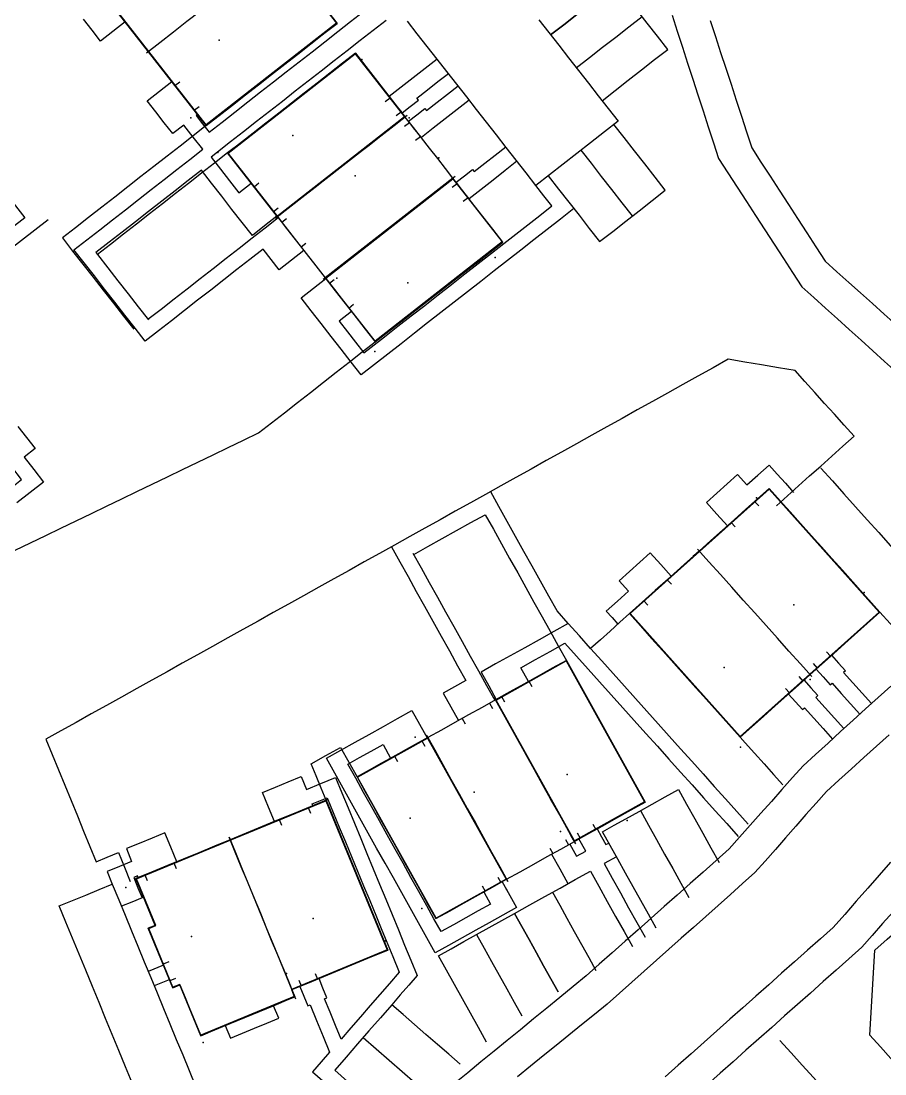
# Model space of a CAD drawing. Header units: metres. Extents: x 337936 to 338469, y 373266 to 374026.
# Drawn here: x 338088 to 338137.7, y 373697.7 to 373758.3 of the extents above; entities that cross this region are included whole.
import ezdxf

# ---------------------------------------------------------------- set-up
doc = ezdxf.new("R2010")
doc.units = ezdxf.units.M
for name, color, linetype in [('3D_LINES', 3, 'Continuous'), ('3D_Points', 1, 'Continuous'), ('PLOTS EXTERNAL LEVEL', 6, 'Continuous'), ('PLOTS FFL', 5, 'Continuous')]:
    doc.layers.add(name, color=color, linetype=linetype)

msp = doc.modelspace()

# ---------------------------------------------------------------- linework, layer by layer
at = {"layer": '3D_LINES'}
for points in [[(338103.008, 373762.471, 34.043), (338102.232, 373761.865, 34.043), (338101.455, 373761.258, 34.043), (338100.679, 373760.652, 34.043), (338099.903, 373760.045, 34.043), (338099.126, 373759.439, 34.043), (338098.35, 373758.832, 34.044), (338097.574, 373758.226, 34.044), (338096.797, 373757.619, 34.044), (338096.021, 373757.012, 34.044), (338095.245, 373756.406, 34.044)], [(338095.332, 373741.107, 34.044), (338096.081, 373741.692, 34.044), (338096.829, 373742.277, 34.044), (338097.578, 373742.861, 34.044), (338098.327, 373743.446, 34.044), (338099.075, 373744.031, 34.044), (338099.824, 373744.616, 34.044), (338100.572, 373745.201, 34.044), (338101.321, 373745.786, 34.044), (338102.07, 373746.371, 34.044), (338102.818, 373746.956, 34.044), (338103.311, 373746.325, 34.044), (338103.803, 373745.695, 34.044), (338104.296, 373745.064, 34.044), (338103.587, 373744.51, 34.044), (338102.877, 373743.956, 34.044), (338102.416, 373744.547, 34.044), (338101.954, 373745.138, 34.044), (338101.201, 373744.55, 34.044), (338100.448, 373743.962, 34.044), (338099.695, 373743.373, 34.044), (338098.942, 373742.785, 34.044), (338098.189, 373742.197, 34.044), (338097.436, 373741.608, 34.044), (338096.683, 373741.02, 34.044), (338095.93, 373740.432, 34.044), (338095.177, 373739.844, 34.044), (338094.591, 373740.594, 34.044), (338094.005, 373741.344, 34.044), (338093.419, 373742.094, 34.044), (338092.832, 373742.845, 34.044), (338092.246, 373743.595, 34.044), (338091.66, 373744.345, 34.044), (338091.074, 373745.095, 34.044), (338091.815, 373745.674, 34.044), (338092.555, 373746.253, 34.044), (338093.296, 373746.831, 34.044), (338094.037, 373747.41, 34.044), (338094.778, 373747.989, 34.044), (338095.518, 373748.568, 34.044), (338096.259, 373749.146, 34.044), (338097, 373749.725, 34.044), (338097.74, 373750.304, 34.044), (338098.481, 373750.883, 34.044), (338097.936, 373751.58, 34.044), (338097.391, 373752.277, 34.044), (338096.761, 373751.785, 34.044), (338096.268, 373752.415, 34.044), (338095.776, 373753.046, 34.044), (338095.283, 373753.676, 34.044), (338095.993, 373754.23, 34.044), (338096.702, 373754.784, 34.044), (338097.194, 373754.154, 34.044), (338097.687, 373753.523, 34.044), (338098.179, 373752.893, 34.044), (338098.101, 373752.831, 34.044), (338098.476, 373752.351, 34.044), (338098.852, 373751.87, 34.044), (338099.592, 373752.448, 34.044), (338100.332, 373753.027, 34.044), (338101.072, 373753.605, 34.044), (338101.812, 373754.183, 34.044), (338102.552, 373754.761, 34.044), (338103.293, 373755.34, 34.044), (338104.033, 373755.918, 34.044), (338104.773, 373756.496, 34.044), (338105.513, 373757.074, 34.044), (338106.253, 373757.653, 34.044), (338106.993, 373758.231, 34.044), (338107.733, 373758.809, 34.044)], [(338093.531, 373758.843, 34.027), (338094.024, 373758.212, 34.021), (338093.315, 373757.658, 34.015), (338092.605, 373757.104, 34.009), (338092.113, 373757.734, 34.003), (338091.62, 373758.365, 33.997)], [(338093.702, 373758.624, 34.044), (338094.256, 373757.915, 34.044), (338094.809, 373757.207, 34.044), (338095.363, 373756.498, 34.045)], [(338120.017, 373758.641, 33.96), (338119.26, 373758.05, 33.955), (338118.504, 373757.459, 33.949), (338119.26, 373758.05, 33.955), (338120.017, 373758.641, 33.96)], [(338121.459, 373753.677, 33.939), (338122.215, 373754.268, 33.937), (338122.972, 373754.859, 33.935), (338123.728, 373755.45, 33.934), (338124.485, 373756.041, 33.932), (338125.241, 373756.632, 33.93), (338124.65, 373757.388, 33.947), (338124.059, 373758.145, 33.963), (338123.468, 373758.901, 33.977)], [(338109.031, 373758.3, 33.91), (338108.286, 373757.718, 33.91), (338107.54, 373757.135, 33.91), (338106.794, 373756.552, 33.91), (338106.048, 373755.97, 33.91), (338105.302, 373755.387, 33.91), (338104.557, 373754.804, 33.91), (338103.811, 373754.222, 33.91), (338103.065, 373753.639, 33.91), (338102.319, 373753.056, 33.91), (338101.574, 373752.474, 33.91), (338100.828, 373751.891, 33.91), (338100.082, 373751.308, 33.91), (338099.336, 373750.726, 33.91), (338098.96, 373750.432, 33.91), (338099.496, 373749.746, 33.91), (338100.032, 373749.06, 33.91), (338100.569, 373748.373, 33.91), (338101.278, 373748.927, 33.91), (338101.77, 373748.297, 33.91), (338102.263, 373747.667, 33.91), (338102.755, 373747.036, 33.91), (338102.046, 373746.482, 33.91), (338101.337, 373745.928, 33.91), (338100.75, 373746.679, 33.91), (338100.164, 373747.429, 33.91), (338099.578, 373748.18, 33.91), (338098.991, 373748.93, 33.91), (338098.405, 373749.681, 33.91), (338097.646, 373749.088, 33.91), (338096.888, 373748.496, 33.91), (338096.13, 373747.903, 33.91), (338095.371, 373747.311, 33.91), (338094.613, 373746.718, 33.91), (338093.854, 373746.125, 33.91), (338093.096, 373745.533, 33.91), (338092.337, 373744.94, 33.91), (338092.43, 373744.822, 33.91)], [(338095.363, 373756.498, 34.045), (338095.623, 373756.165, 34.045), (338096.235, 373755.382, 34.044), (338096.847, 373754.598, 34.044), (338097.46, 373753.814, 34.043), (338098.072, 373753.031, 34.043), (338098.684, 373752.247, 34.043), (338099.437, 373752.835, 34.043), (338100.19, 373753.423, 34.043), (338100.942, 373754.011, 34.043), (338101.695, 373754.599, 34.043), (338102.448, 373755.187, 34.043), (338103.201, 373755.775, 34.043), (338103.953, 373756.363, 34.043), (338104.706, 373756.952, 34.043), (338105.459, 373757.54, 34.043), (338106.211, 373758.128, 34.043), (338105.875, 373758.558, 34.043)], [(338117.827, 373758.326, 33.949), (338118.396, 373757.597, 33.949), (338118.966, 373756.868, 33.95), (338119.535, 373756.139, 33.951), (338120.105, 373755.41, 33.952), (338120.674, 373754.681, 33.952), (338121.243, 373753.953, 33.945), (338121.813, 373753.224, 33.929), (338122.382, 373752.495, 33.913), (338121.594, 373751.879, 33.915), (338120.806, 373751.263, 33.916), (338120.018, 373750.648, 33.918), (338119.23, 373750.032, 33.92), (338118.442, 373749.416, 33.922), (338117.654, 373748.801, 33.922), (338117.086, 373749.529, 33.921), (338116.517, 373750.256, 33.921), (338115.949, 373750.984, 33.92), (338115.38, 373751.712, 33.919), (338114.811, 373752.439, 33.918), (338114.243, 373753.167, 33.918), (338113.674, 373753.895, 33.918), (338113.106, 373754.623, 33.918), (338112.537, 373755.35, 33.918), (338111.969, 373756.078, 33.918), (338111.4, 373756.806, 33.918), (338110.831, 373757.534, 33.918), (338110.263, 373758.261, 33.918)], [(338119.981, 373755.568, 33.951), (338120.738, 373756.159, 33.957), (338121.494, 373756.75, 33.962), (338122.251, 373757.341, 33.967), (338123.007, 373757.932, 33.972), (338123.764, 373758.523, 33.971)], [(338125.491, 373758.591, 33.952), (338125.789, 373757.675, 33.937), (338126.087, 373756.759, 33.922), (338126.384, 373755.843, 33.907), (338126.682, 373754.927, 33.892), (338126.979, 373754.011, 33.877), (338127.277, 373753.095, 33.862), (338127.575, 373752.179, 33.847), (338127.872, 373751.263, 33.833), (338128.17, 373750.348, 33.818), (338128.702, 373749.528, 33.801), (338129.235, 373748.708, 33.785), (338129.767, 373747.888, 33.768), (338130.3, 373747.068, 33.752), (338130.832, 373746.247, 33.738), (338131.365, 373745.427, 33.738), (338131.898, 373744.607, 33.739), (338132.43, 373743.787, 33.739), (338132.963, 373742.967, 33.739), (338133.643, 373742.355, 33.744), (338134.323, 373741.743, 33.75), (338135.003, 373741.13, 33.749), (338135.683, 373740.518, 33.736), (338136.364, 373739.905, 33.738), (338137.044, 373739.293, 33.74), (338137.724, 373738.68, 33.743), (338138.404, 373738.068, 33.745)], [(338127.691, 373758.293, 33.922), (338127.989, 373757.377, 33.907), (338128.286, 373756.461, 33.892), (338128.584, 373755.545, 33.877), (338128.882, 373754.629, 33.862), (338129.179, 373753.713, 33.847), (338129.477, 373752.797, 33.832), (338129.774, 373751.882, 33.818), (338130.072, 373750.966, 33.803), (338130.601, 373750.152, 33.786), (338131.129, 373749.338, 33.78), (338131.658, 373748.524, 33.78), (338132.186, 373747.71, 33.78), (338132.715, 373746.896, 33.78), (338133.244, 373746.082, 33.78), (338133.772, 373745.268, 33.781), (338134.301, 373744.454, 33.781), (338134.981, 373743.841, 33.772), (338135.661, 373743.229, 33.762), (338136.341, 373742.616, 33.764), (338137.022, 373742.004, 33.766), (338137.702, 373741.391, 33.769), (338138.382, 373740.779, 33.771)], [(338102.787, 373746.996, 33.911), (338103.336, 373746.293, 33.911), (338103.886, 373745.59, 33.911), (338104.435, 373744.886, 33.911), (338104.984, 373744.183, 33.911), (338105.534, 373743.48, 33.911), (338106.108, 373742.745, 33.911), (338106.682, 373742.01, 33.911), (338107.256, 373741.275, 33.911), (338107.831, 373740.54, 33.911), (338108.405, 373739.805, 33.911), (338109.14, 373740.379, 33.911), (338109.875, 373740.954, 33.911), (338110.61, 373741.528, 33.911), (338111.345, 373742.102, 33.911), (338112.08, 373742.676, 33.911), (338112.815, 373743.251, 33.911), (338113.55, 373743.825, 33.911), (338114.285, 373744.399, 33.911), (338115.02, 373744.974, 33.911), (338115.755, 373745.548, 33.911), (338115.181, 373746.283, 33.911), (338114.606, 373747.018, 33.911), (338114.032, 373747.753, 33.911), (338113.458, 373748.488, 33.911), (338112.884, 373749.223, 33.911), (338112.443, 373749.786, 33.911), (338112.003, 373750.35, 33.911), (338111.537, 373750.947, 33.911), (338111.07, 373751.544, 33.911), (338110.604, 373752.141, 33.912), (338110.137, 373752.738, 33.912), (338109.626, 373753.392, 33.912), (338109.115, 373754.046, 33.912), (338108.604, 373754.7, 33.911), (338108.093, 373755.354, 33.911), (338107.583, 373756.008, 33.911), (338107.266, 373756.413, 33.911), (338106.531, 373755.839, 33.911), (338105.796, 373755.265, 33.911), (338105.061, 373754.691, 33.911), (338104.326, 373754.116, 33.911), (338103.591, 373753.542, 33.911), (338102.856, 373752.968, 33.911), (338102.121, 373752.394, 33.911), (338101.386, 373751.819, 33.911), (338100.651, 373751.245, 33.911), (338099.916, 373750.671, 33.911), (338100.49, 373749.936, 33.911), (338101.064, 373749.201, 33.911), (338101.638, 373748.466, 33.911), (338102.213, 373747.731, 33.911), (338102.787, 373746.996, 33.911)], [(338111.97, 373756.077, 33.912), (338111.28, 373755.538, 33.912), (338110.591, 373755, 33.912), (338109.901, 373754.461, 33.912), (338109.212, 373753.922, 33.912), (338109.581, 373753.449, 33.912), (338109.95, 373752.977, 33.912), (338110.423, 373753.346, 33.912), (338110.896, 373753.715, 33.912), (338110.804, 373753.834, 33.912), (338111.408, 373754.306, 33.912), (338112.012, 373754.778, 33.912), (338112.616, 373755.25, 33.912)], [(338096.883, 373754.552, 34.059), (338097.161, 373754.769, 34.073)], [(338113.82, 373753.708, 33.912), (338113.131, 373753.169, 33.912), (338112.441, 373752.631, 33.912), (338111.752, 373752.092, 33.912), (338111.062, 373751.553, 33.912), (338110.693, 373752.026, 33.912), (338110.323, 373752.499, 33.912), (338110.796, 373752.868, 33.91), (338111.269, 373753.238, 33.91), (338111.361, 373753.12, 33.91), (338111.966, 373753.592, 33.91), (338112.57, 373754.064, 33.91), (338113.174, 373754.536, 33.91)], [(338108.99, 373753.633, 33.916), (338109.268, 373753.85, 33.904)], [(338097.998, 373753.126, 34.043), (338098.276, 373753.343, 34.043)], [(338110.255, 373752.831, 33.912), (338109.497, 373752.238, 33.912), (338108.738, 373751.645, 33.912), (338107.979, 373751.053, 33.912), (338107.221, 373750.46, 33.912), (338106.462, 373749.867, 33.912), (338105.703, 373749.274, 33.912), (338104.945, 373748.682, 33.912), (338104.186, 373748.089, 33.912), (338103.427, 373747.496, 33.912), (338102.669, 373746.903, 33.912)], [(338109.62, 373752.828, 33.916), (338109.898, 373753.045, 33.904)], [(338098.684, 373752.247, 34.024), (338097.932, 373751.659, 34.01), (338097.18, 373751.072, 34.033), (338096.428, 373750.484, 34.056), (338095.676, 373749.896, 34.08), (338094.923, 373749.309, 34.103), (338094.171, 373748.721, 34.127), (338093.419, 373748.133, 34.142), (338092.667, 373747.545, 34.156), (338091.915, 373746.958, 34.17), (338091.162, 373746.37, 34.183), (338090.41, 373745.782, 34.197), (338090.996, 373745.032, 34.187), (338091.582, 373744.282, 34.131), (338092.168, 373743.532, 34.123), (338092.755, 373742.782, 34.125), (338093.341, 373742.032, 34.127), (338093.927, 373741.281, 34.129), (338094.513, 373740.531, 34.131)], [(338110.099, 373752.215, 33.912), (338110.376, 373752.432, 33.912)], [(338118.364, 373749.355, 33.922), (338118.955, 373748.598, 33.905), (338119.546, 373747.842, 33.889), (338120.137, 373747.085, 33.873), (338120.728, 373746.329, 33.856), (338121.319, 373745.572, 33.84), (338122.075, 373746.163, 33.838), (338122.832, 373746.754, 33.837), (338123.588, 373747.346, 33.835), (338124.345, 373747.937, 33.833), (338125.101, 373748.528, 33.832), (338124.51, 373749.284, 33.848), (338123.919, 373750.041, 33.864), (338123.328, 373750.797, 33.881), (338122.737, 373751.554, 33.897), (338122.146, 373752.31, 33.913)], [(338077.011, 373745.878, 34.255), (338077.76, 373746.463, 34.248), (338078.508, 373747.048, 34.241), (338079.257, 373747.632, 34.233), (338080.005, 373748.217, 34.226), (338080.754, 373748.802, 34.219), (338081.503, 373749.387, 34.212), (338082.251, 373749.972, 34.204), (338083, 373750.557, 34.197), (338083.748, 373751.142, 34.19), (338084.497, 373751.727, 34.183), (338085.031, 373751.043, 34.199), (338085.566, 373750.359, 34.212), (338086.1, 373749.675, 34.213), (338086.634, 373748.991, 34.214), (338087.169, 373748.307, 34.214), (338087.703, 373747.623, 34.213), (338088.237, 373746.939, 34.212)], [(338110.728, 373751.409, 33.916), (338111.006, 373751.626, 33.904)], [(338116.566, 373750.193, 33.921), (338115.877, 373749.655, 33.916), (338115.187, 373749.116, 33.911), (338114.498, 373748.577, 33.907), (338113.808, 373748.038, 33.902), (338113.439, 373748.511, 33.901), (338113.07, 373748.984, 33.901), (338113.542, 373749.353, 33.904), (338114.015, 373749.723, 33.907), (338114.108, 373749.605, 33.908), (338114.712, 373750.077, 33.912), (338115.316, 373750.549, 33.916), (338115.92, 373751.021, 33.92)], [(338123.21, 373747.05, 33.836), (338122.619, 373747.806, 33.852), (338122.028, 373748.563, 33.868), (338121.437, 373749.319, 33.885), (338120.846, 373750.076, 33.901), (338120.255, 373750.832, 33.918)], [(338099.916, 373750.671, 33.915), (338099.167, 373750.086, 33.912), (338098.418, 373749.501, 33.933), (338097.67, 373748.916, 33.954), (338096.921, 373748.331, 33.975), (338096.173, 373747.746, 33.995), (338095.424, 373747.162, 34.016), (338094.675, 373746.577, 34.037), (338093.927, 373745.992, 34.058), (338093.178, 373745.407, 34.078), (338092.43, 373744.822, 34.101), (338093.016, 373744.071, 34.101), (338093.603, 373743.32, 34.103), (338094.189, 373742.57, 34.105), (338094.776, 373741.819, 34.107), (338095.362, 373741.068, 34.109)], [(338101.433, 373748.728, 33.906), (338101.711, 373748.945, 33.92)], [(338113.002, 373749.315, 33.902), (338112.243, 373748.722, 33.92), (338111.485, 373748.13, 33.948), (338110.726, 373747.537, 33.977), (338109.967, 373746.944, 34.007), (338109.209, 373746.352, 34.036), (338108.45, 373745.759, 34.029), (338107.691, 373745.166, 33.989), (338106.933, 373744.573, 33.949), (338106.174, 373743.981, 33.911), (338105.415, 373743.388, 33.914)], [(338112.845, 373748.699, 33.905), (338113.123, 373748.917, 33.901)], [(338119.837, 373747.468, 33.906), (338119.073, 373746.871, 33.906), (338118.308, 373746.273, 33.906), (338117.543, 373745.676, 33.906), (338116.779, 373745.079, 33.906), (338116.014, 373744.481, 33.906), (338115.249, 373743.884, 33.906), (338114.484, 373743.286, 33.906), (338113.72, 373742.689, 33.906), (338112.955, 373742.091, 33.906), (338112.19, 373741.494, 33.906), (338111.426, 373740.896, 33.906), (338110.661, 373740.299, 33.906), (338109.896, 373739.701, 33.906), (338109.131, 373739.104, 33.906), (338108.367, 373738.506, 33.906), (338107.602, 373737.909, 33.906), (338107.026, 373738.646, 33.906), (338106.45, 373739.383, 33.906), (338105.874, 373740.121, 33.906), (338105.298, 373740.858, 33.906), (338104.722, 373741.595, 33.906), (338104.146, 373742.333, 33.906), (338104.855, 373742.887, 33.906), (338105.564, 373743.441, 33.906), (338106.057, 373742.81, 33.906), (338106.549, 373742.18, 33.906), (338107.042, 373741.549, 33.906), (338106.333, 373740.995, 33.906), (338106.808, 373740.388, 33.906), (338107.282, 373739.78, 33.906), (338107.757, 373739.172, 33.906), (338108.176, 373739.5, 33.906), (338108.946, 373740.101, 33.907), (338109.716, 373740.703, 33.907), (338110.486, 373741.305, 33.908), (338111.257, 373741.906, 33.909), (338112.027, 373742.508, 33.909), (338112.797, 373743.11, 33.91), (338113.567, 373743.711, 33.91), (338114.337, 373744.313, 33.911), (338115.107, 373744.915, 33.911), (338115.801, 373745.457, 33.911), (338116.494, 373745.998, 33.911), (338117.187, 373746.54, 33.911), (338117.881, 373747.082, 33.911), (338118.574, 373747.623, 33.911), (338118.114, 373748.212, 33.911), (338117.654, 373748.801, 33.911)], [(338113.475, 373747.894, 33.9), (338113.753, 373748.111, 33.902)], [(338102.548, 373747.302, 33.9), (338102.825, 373747.519, 33.913)], [(338087.294, 373745.06, 34.326), (338088.056, 373745.656, 34.326), (338088.818, 373746.251, 34.326), (338089.579, 373746.846, 34.326)], [(338088.237, 373746.939, 34.326), (338087.484, 373746.351, 34.326)], [(338103.026, 373746.689, 33.902), (338103.304, 373746.906, 33.91)], [(338104.141, 373745.263, 33.906), (338104.418, 373745.48, 33.904)], [(338105.773, 373743.174, 33.911), (338106.051, 373743.391, 33.911)], [(338106.887, 373741.748, 33.904), (338107.165, 373741.965, 33.907)], [(338087.696, 373727.83, 34.295), (338088.572, 373728.251, 34.291), (338089.447, 373728.672, 34.286), (338090.322, 373729.093, 34.275), (338091.197, 373729.514, 34.257), (338092.072, 373729.935, 34.238), (338092.948, 373730.356, 34.22), (338093.823, 373730.777, 34.201), (338094.698, 373731.198, 34.183), (338095.573, 373731.619, 34.164), (338096.448, 373732.04, 34.146), (338097.324, 373732.461, 34.127), (338098.199, 373732.882, 34.109), (338099.074, 373733.303, 34.09), (338099.949, 373733.724, 34.072), (338100.824, 373734.145, 34.053), (338101.7, 373734.566, 34.035), (338102.445, 373735.149, 34.02), (338103.19, 373735.731, 34.005), (338103.935, 373736.313, 33.99), (338104.68, 373736.895, 33.976), (338105.425, 373737.477, 33.961), (338106.17, 373738.059, 33.946), (338106.915, 373738.641, 33.931), (338107.66, 373739.223, 33.913), (338108.405, 373739.805, 33.912)], [(338131.493, 373730.374, 33.911), (338132.131, 373730.946, 33.911), (338132.769, 373731.518, 33.911), (338133.408, 373732.091, 33.911), (338134.046, 373732.663, 33.911), (338134.684, 373733.235, 33.911), (338135.322, 373733.807, 33.911), (338135.96, 373734.379, 33.911), (338135.396, 373735.009, 33.911), (338134.831, 373735.639, 33.911), (338134.267, 373736.268, 33.911), (338133.702, 373736.898, 33.911), (338133.138, 373737.528, 33.911), (338132.573, 373738.157, 33.911), (338131.61, 373738.319, 33.911), (338130.646, 373738.48, 33.911), (338129.683, 373738.641, 33.911), (338128.72, 373738.803, 33.911), (338127.847, 373738.317, 33.911), (338126.975, 373737.831, 33.911), (338126.102, 373737.345, 33.911), (338125.23, 373736.859, 33.911), (338124.357, 373736.373, 33.911), (338123.484, 373735.887, 33.911), (338122.612, 373735.402, 33.911), (338121.739, 373734.916, 33.911), (338120.867, 373734.43, 33.911), (338119.994, 373733.944, 33.911), (338119.121, 373733.458, 33.911), (338118.249, 373732.972, 33.911), (338117.376, 373732.486, 33.911), (338116.504, 373732, 33.911), (338115.631, 373731.515, 33.911), (338114.758, 373731.029, 33.911), (338113.886, 373730.543, 33.911), (338113.013, 373730.057, 33.911), (338112.141, 373729.571, 33.911), (338111.268, 373729.085, 33.911), (338110.396, 373728.599, 33.911), (338109.523, 373728.114, 33.911), (338108.65, 373727.628, 33.911), (338107.778, 373727.142, 33.911), (338106.905, 373726.656, 33.911), (338106.033, 373726.17, 33.911), (338105.16, 373725.684, 33.911), (338104.287, 373725.198, 33.911), (338103.415, 373724.713, 33.911), (338102.542, 373724.227, 33.911), (338101.67, 373723.741, 33.911), (338100.797, 373723.255, 33.911), (338099.924, 373722.769, 33.911), (338099.052, 373722.283, 33.911), (338098.179, 373721.797, 33.911), (338097.307, 373721.311, 33.911), (338096.434, 373720.826, 33.911), (338095.562, 373720.34, 33.911), (338094.689, 373719.854, 33.911), (338093.816, 373719.368, 33.911), (338092.944, 373718.882, 33.911), (338092.071, 373718.396, 33.911), (338091.199, 373717.91, 33.911), (338090.326, 373717.425, 33.911), (338089.453, 373716.939, 33.911), (338089.816, 373716.059, 33.911), (338090.179, 373715.179, 33.911), (338090.541, 373714.299, 33.911), (338090.904, 373713.419, 33.911), (338091.267, 373712.539, 33.911), (338091.629, 373711.659, 33.911), (338091.992, 373710.779, 33.911), (338092.355, 373709.899, 33.911), (338092.992, 373710.162, 33.911), (338093.63, 373710.424, 33.911), (338093.973, 373709.592, 33.911), (338094.315, 373708.76, 33.911)], [(338087.851, 373734.927, 34.326), (338088.343, 373734.297, 34.326), (338088.836, 373733.667, 34.326), (338088.205, 373733.174, 34.326), (338088.765, 373732.457, 34.326), (338089.326, 373731.74, 34.326), (338088.556, 373731.139, 34.326), (338087.786, 373730.537, 34.326)], [(338087.667, 373731.586, 34.326), (338088.062, 373731.895, 34.326), (338087.496, 373732.62, 34.326)], [(338128.675, 373729.224, 33.575), (338128.074, 373729.894, 33.587), (338127.473, 373730.564, 33.602), (338128.069, 373731.098, 33.594), (338128.664, 373731.632, 33.585), (338129.26, 373732.166, 33.579), (338129.794, 373731.571, 33.566), (338130.434, 373732.145, 33.567), (338131.075, 373732.719, 33.585), (338131.545, 373732.194, 33.588), (338132.016, 373731.669, 33.59), (338132.487, 373731.144, 33.593)], [(338134.05, 373732.546, 33.638), (338134.717, 373731.802, 33.641), (338135.384, 373731.059, 33.645), (338136.05, 373730.315, 33.647), (338136.717, 373729.572, 33.643), (338137.384, 373728.828, 33.643), (338138.05, 373728.085, 33.644), (338138.717, 373727.341, 33.645), (338139.383, 373726.598, 33.645), (338140.05, 373725.854, 33.646), (338140.717, 373725.111, 33.647), (338141.383, 373724.367, 33.648), (338142.05, 373723.624, 33.648)], [(338127.055, 373727.772, 33.598), (338126.741, 373727.49, 33.598), (338126, 373726.826, 33.598), (338125.26, 373726.162, 33.598), (338124.519, 373725.498, 33.598), (338123.779, 373724.834, 33.598), (338123.038, 373724.17, 33.598), (338123.676, 373723.459, 33.598), (338124.314, 373722.748, 33.598), (338124.951, 373722.037, 33.598), (338125.589, 373721.326, 33.598), (338126.227, 373720.614, 33.598), (338126.864, 373719.903, 33.598), (338127.502, 373719.192, 33.598), (338128.14, 373718.481, 33.598), (338128.777, 373717.77, 33.598), (338129.415, 373717.058, 33.598), (338130.084, 373717.659, 33.598), (338130.754, 373718.259, 33.598), (338131.423, 373718.859, 33.598), (338132.093, 373719.459, 33.598), (338132.762, 373720.06, 33.598), (338133.432, 373720.66, 33.598), (338134.101, 373721.26, 33.598), (338134.771, 373721.86, 33.598), (338135.44, 373722.461, 33.598), (338136.11, 373723.061, 33.598), (338136.779, 373723.661, 33.598), (338137.449, 373724.261, 33.598), (338136.971, 373724.794, 33.597), (338136.494, 373725.326, 33.597), (338135.891, 373725.998, 33.593), (338135.289, 373726.67, 33.588), (338134.687, 373727.342, 33.583), (338134.084, 373728.014, 33.578), (338133.482, 373728.686, 33.573), (338132.879, 373729.358, 33.568), (338132.277, 373730.03, 33.563), (338131.675, 373730.702, 33.558), (338131.072, 373731.373, 33.553), (338130.403, 373730.773, 33.548), (338129.733, 373730.173, 33.558), (338129.064, 373729.573, 33.568), (338128.394, 373728.972, 33.578), (338127.725, 373728.372, 33.588), (338127.055, 373727.772, 33.598)], [(338123.038, 373724.17, 33.662), (338122.48, 373723.67, 33.671), (338121.922, 373723.169, 33.68), (338121.363, 373722.668, 33.69), (338120.805, 373722.168, 33.699), (338120.161, 373722.886, 33.671), (338119.517, 373723.604, 33.672), (338118.873, 373724.322, 33.684), (338118.396, 373725.18, 33.695), (338117.918, 373726.037, 33.706), (338117.441, 373726.895, 33.716), (338116.963, 373727.752, 33.727), (338116.486, 373728.61, 33.738), (338116.009, 373729.467, 33.749), (338115.531, 373730.324, 33.76), (338115.054, 373731.182, 33.77)], [(338130.242, 373730.629, 33.547), (338130.477, 373730.367, 33.552)], [(338110.621, 373727.569, 33.808), (338111.445, 373728.028, 33.8), (338112.268, 373728.487, 33.792), (338113.092, 373728.945, 33.784), (338113.916, 373729.404, 33.775), (338114.739, 373729.862, 33.767), (338115.206, 373729.024, 33.757), (338115.673, 373728.186, 33.746), (338116.14, 373727.348, 33.736), (338116.606, 373726.509, 33.725), (338117.073, 373725.671, 33.715), (338117.54, 373724.833, 33.704), (338118.007, 373723.995, 33.693), (338118.473, 373723.156, 33.683), (338118.94, 373722.318, 33.676), (338119.407, 373721.48, 33.705)], [(338128.894, 373729.421, 33.572), (338129.13, 373729.158, 33.582)], [(338109.348, 373728.005, 33.829), (338109.824, 373727.151, 33.816), (338110.299, 373726.298, 33.805), (338110.774, 373725.444, 33.794), (338111.25, 373724.59, 33.784), (338111.725, 373723.736, 33.773), (338112.201, 373722.883, 33.762), (338112.676, 373722.029, 33.751), (338113.151, 373721.175, 33.741), (338113.627, 373720.322, 33.73), (338112.971, 373719.957, 33.736), (338112.316, 373719.592, 33.743), (338112.754, 373718.805, 33.733), (338113.192, 373718.019, 33.746)], [(338133.532, 373720.548, 33.598), (338132.874, 373721.282, 33.598), (338132.217, 373722.015, 33.598), (338131.559, 373722.749, 33.598), (338130.901, 373723.482, 33.599), (338130.244, 373724.216, 33.599), (338129.586, 373724.949, 33.599), (338128.928, 373725.683, 33.599), (338128.271, 373726.417, 33.599), (338127.613, 373727.15, 33.599), (338126.955, 373727.884, 33.599)], [(338110.572, 373727.658, 33.809), (338111.043, 373726.811, 33.798), (338111.515, 373725.964, 33.788), (338111.987, 373725.117, 33.777), (338112.458, 373724.27, 33.766), (338112.93, 373723.423, 33.756), (338113.402, 373722.575, 33.745), (338113.873, 373721.728, 33.734), (338114.345, 373720.881, 33.724), (338114.817, 373720.034, 33.713), (338115.289, 373719.187, 33.733)], [(338125.436, 373726.32, 33.622), (338124.835, 373726.99, 33.622), (338124.234, 373727.66, 33.633), (338123.639, 373727.126, 33.638), (338123.043, 373726.592, 33.643), (338122.447, 373726.058, 33.647), (338122.981, 373725.462, 33.637), (338122.341, 373724.888, 33.642), (338121.701, 373724.314, 33.648), (338122.035, 373723.942, 33.659), (338122.368, 373723.57, 33.673)], [(338125.216, 373726.123, 33.626), (338125.452, 373725.861, 33.636)], [(338123.869, 373724.915, 33.648), (338124.104, 373724.652, 33.658)], [(338137.449, 373724.261, 33.6), (338138.043, 373723.598, 33.6), (338138.638, 373722.935, 33.601), (338139.233, 373722.272, 33.602), (338139.827, 373721.608, 33.602)], [(338119.519, 373723.602, 33.672), (338118.682, 373723.137, 33.68), (338117.846, 373722.671, 33.688), (338117.01, 373722.205, 33.697), (338116.174, 373721.74, 33.705), (338115.338, 373721.274, 33.713), (338114.501, 373720.809, 33.721), (338114.939, 373720.022, 33.711), (338115.377, 373719.236, 33.732)], [(338117.226, 373720.266, 33.72), (338116.788, 373721.052, 33.693), (338117.635, 373721.523, 33.687), (338118.482, 373721.995, 33.681), (338119.328, 373722.466, 33.676), (338119.993, 373721.725, 33.704), (338120.658, 373720.984, 33.732), (338121.322, 373720.242, 33.761), (338121.987, 373719.501, 33.789), (338122.652, 373718.76, 33.808), (338123.316, 373718.018, 33.825), (338123.981, 373717.277, 33.806), (338124.646, 373716.536, 33.764), (338125.31, 373715.794, 33.723), (338125.975, 373715.053, 33.691), (338126.64, 373714.312, 33.671), (338127.304, 373713.571, 33.676), (338127.969, 373712.829, 33.682), (338128.633, 373712.088, 33.688), (338129.298, 373711.347, 33.693)], [(338120.805, 373722.168, 33.699), (338121.452, 373721.446, 33.727), (338122.099, 373720.725, 33.754), (338122.745, 373720.003, 33.778), (338123.392, 373719.282, 33.795), (338124.039, 373718.56, 33.812), (338124.686, 373717.839, 33.797), (338125.333, 373717.117, 33.756), (338125.98, 373716.396, 33.715), (338126.627, 373715.674, 33.679), (338127.274, 373714.953, 33.652), (338127.921, 373714.231, 33.658), (338128.567, 373713.51, 33.663), (338129.214, 373712.788, 33.668), (338129.861, 373712.067, 33.674)], [(338134.373, 373721.977, 33.603), (338134.608, 373721.715, 33.6)], [(338134.674, 373721.774, 33.6), (338135.075, 373721.327, 33.6), (338135.475, 373720.88, 33.6), (338135.364, 373720.78, 33.6), (338135.898, 373720.184, 33.6), (338136.433, 373719.588, 33.6), (338136.967, 373718.992, 33.6)], [(338115.332, 373719.211, 33.747), (338114.553, 373718.777, 33.747), (338113.773, 373718.343, 33.747), (338112.994, 373717.909, 33.747), (338112.214, 373717.475, 33.747), (338111.435, 373717.041, 33.747), (338110.888, 373716.737, 33.747), (338110.183, 373716.344, 33.747), (338109.477, 373715.951, 33.747), (338108.771, 373715.558, 33.747), (338108.066, 373715.165, 33.747), (338107.36, 373714.772, 33.747), (338107.814, 373713.957, 33.747), (338108.267, 373713.142, 33.747), (338108.721, 373712.327, 33.747), (338109.175, 373711.512, 33.747), (338109.629, 373710.697, 33.747), (338110.082, 373709.882, 33.746), (338110.536, 373709.067, 33.746), (338110.99, 373708.252, 33.746), (338111.444, 373707.437, 33.746), (338111.897, 373706.623, 33.746), (338112.712, 373707.076, 33.746), (338113.527, 373707.53, 33.746), (338114.342, 373707.984, 33.746), (338115.157, 373708.438, 33.746), (338115.972, 373708.891, 33.746), (338116.752, 373709.325, 33.746), (338117.531, 373709.759, 33.746), (338118.311, 373710.194, 33.746), (338119.09, 373710.628, 33.746), (338119.87, 373711.062, 33.746), (338120.685, 373711.515, 33.746), (338121.5, 373711.969, 33.746), (338122.315, 373712.423, 33.746), (338123.13, 373712.877, 33.746), (338123.945, 373713.33, 33.746), (338123.491, 373714.145, 33.746), (338123.037, 373714.96, 33.746), (338122.583, 373715.775, 33.746), (338122.13, 373716.59, 33.746), (338121.676, 373717.405, 33.746), (338121.222, 373718.22, 33.746), (338120.768, 373719.035, 33.746), (338120.314, 373719.85, 33.746), (338119.861, 373720.665, 33.746), (338119.407, 373721.48, 33.746), (338118.592, 373721.026, 33.746), (338117.777, 373720.572, 33.746), (338116.962, 373720.119, 33.746), (338116.147, 373719.665, 33.746), (338115.332, 373719.211, 33.746)], [(338133.612, 373721.295, 33.617), (338133.847, 373721.032, 33.6)], [(338132.781, 373720.55, 33.598), (338133.017, 373720.288, 33.598)], [(338133.781, 373720.973, 33.601), (338134.181, 373720.526, 33.6), (338134.582, 373720.079, 33.6), (338134.694, 373720.179, 33.6), (338135.229, 373719.582, 33.6), (338135.765, 373718.985, 33.6), (338136.3, 373718.388, 33.6)], [(338138.072, 373719.994, 33.6), (338137.351, 373719.34, 33.6), (338136.63, 373718.687, 33.6), (338135.91, 373718.033, 33.6), (338135.189, 373717.38, 33.6), (338134.468, 373716.726, 33.6), (338133.748, 373716.073, 33.6), (338133.027, 373715.42, 33.6), (338132.419, 373714.736, 33.6), (338131.812, 373714.051, 33.616), (338131.204, 373713.367, 33.635), (338130.596, 373712.683, 33.655), (338129.988, 373711.999, 33.674), (338129.38, 373711.315, 33.693), (338128.773, 373710.631, 33.706), (338128.025, 373709.968, 33.716), (338127.278, 373709.304, 33.726), (338126.53, 373708.641, 33.736), (338125.783, 373707.977, 33.738), (338125.036, 373707.314, 33.738), (338124.288, 373706.65, 33.737), (338123.541, 373705.987, 33.737), (338122.794, 373705.324, 33.736), (338122.046, 373704.66, 33.736), (338121.299, 373703.997, 33.736), (338120.551, 373703.333, 33.735), (338119.794, 373702.714, 33.742), (338119.036, 373702.094, 33.771), (338118.278, 373701.474, 33.794), (338117.52, 373700.855, 33.814), (338116.762, 373700.235, 33.834), (338116.005, 373699.615, 33.854), (338115.247, 373698.996, 33.874), (338114.489, 373698.376, 33.882), (338113.731, 373697.756, 33.882), (338112.973, 373697.137, 33.882)], [(338117.253, 373720.281, 33.72), (338117.425, 373719.973, 33.73)], [(338132.02, 373719.868, 33.624), (338132.255, 373719.605, 33.61)], [(338133.083, 373720.347, 33.598), (338133.483, 373719.9, 33.598), (338133.884, 373719.454, 33.598), (338133.772, 373719.353, 33.598), (338134.309, 373718.754, 33.598), (338134.846, 373718.155, 33.598), (338135.384, 373717.556, 33.598)], [(338119.943, 373710.931, 33.748), (338119.687, 373711.39, 33.748), (338119.431, 373711.849, 33.748), (338118.968, 373712.682, 33.748), (338118.504, 373713.514, 33.748), (338118.041, 373714.347, 33.748), (338117.577, 373715.179, 33.748), (338117.114, 373716.012, 33.748), (338116.65, 373716.844, 33.748), (338116.186, 373717.677, 33.748), (338115.723, 373718.51, 33.748), (338115.259, 373719.342, 33.748)], [(338115.672, 373719.4, 33.73), (338115.843, 373719.092, 33.741)], [(338132.189, 373719.546, 33.61), (338132.59, 373719.099, 33.6), (338132.99, 373718.652, 33.6), (338133.102, 373718.753, 33.6), (338133.64, 373718.152, 33.6), (338134.179, 373717.552, 33.6), (338134.717, 373716.952, 33.6)], [(338114.993, 373719.022, 33.734), (338115.164, 373718.714, 33.745)], [(338115.707, 373708.745, 33.747), (338115.959, 373708.293, 33.747), (338116.247, 373707.776, 33.747), (338116.535, 373707.258, 33.747), (338115.754, 373706.824, 33.747), (338114.974, 373706.389, 33.747), (338114.193, 373705.954, 33.747), (338113.412, 373705.52, 33.747), (338112.632, 373705.085, 33.747), (338111.851, 373704.65, 33.747), (338111.371, 373705.512, 33.747), (338110.891, 373706.374, 33.747), (338110.411, 373707.237, 33.747), (338109.931, 373708.099, 33.747), (338109.451, 373708.961, 33.747), (338108.971, 373709.823, 33.747), (338108.491, 373710.685, 33.747), (338108.011, 373711.547, 33.747), (338107.531, 373712.41, 33.747), (338107.051, 373713.272, 33.747), (338106.571, 373714.134, 33.747), (338106.091, 373714.996, 33.747), (338105.61, 373715.858, 33.747), (338106.428, 373716.313, 33.747), (338107.245, 373716.768, 33.747), (338108.063, 373717.224, 33.747), (338108.88, 373717.679, 33.747), (338109.698, 373718.134, 33.747), (338110.515, 373718.589, 33.747), (338110.953, 373717.803, 33.747), (338111.391, 373717.016, 33.747)], [(338113.411, 373718.141, 33.745), (338113.583, 373717.833, 33.756)], [(338111.095, 373716.852, 33.747), (338111.266, 373716.544, 33.747)], [(338111.362, 373717.172, 33.747), (338111.83, 373716.331, 33.747), (338112.298, 373715.489, 33.747), (338112.767, 373714.648, 33.747), (338113.235, 373713.807, 33.747), (338113.703, 373712.966, 33.747), (338114.172, 373712.125, 33.747), (338114.64, 373711.284, 33.747), (338115.108, 373710.443, 33.747), (338115.577, 373709.601, 33.747), (338116.045, 373708.76, 33.747), (338115.577, 373709.601, 33.747), (338115.108, 373710.443, 33.747), (338114.64, 373711.284, 33.747), (338114.172, 373712.125, 33.747), (338113.703, 373712.966, 33.747), (338113.235, 373713.807, 33.747), (338112.767, 373714.648, 33.747), (338112.298, 373715.489, 33.747), (338111.83, 373716.331, 33.747), (338111.362, 373717.172, 33.747)], [(338137.974, 373717.205, 33.6), (338137.253, 373716.552, 33.6), (338136.532, 373715.898, 33.6), (338135.812, 373715.245, 33.6), (338135.091, 373714.591, 33.6), (338134.37, 373713.938, 33.6), (338133.783, 373713.271, 33.608), (338133.196, 373712.605, 33.626), (338132.609, 373711.938, 33.645), (338132.022, 373711.272, 33.663), (338131.435, 373710.605, 33.682), (338130.848, 373709.938, 33.691), (338130.261, 373709.272, 33.699), (338129.552, 373708.642, 33.709), (338128.844, 373708.012, 33.718), (338128.135, 373707.382, 33.728), (338127.426, 373706.751, 33.733), (338126.717, 373706.121, 33.733), (338126.009, 373705.491, 33.733), (338125.3, 373704.861, 33.733), (338124.591, 373704.231, 33.732), (338123.882, 373703.601, 33.732), (338123.173, 373702.971, 33.731), (338122.465, 373702.341, 33.731), (338121.756, 373701.711, 33.731), (338121.02, 373701.114, 33.736), (338120.284, 373700.516, 33.765), (338119.548, 373699.919, 33.792), (338118.812, 373699.321, 33.811), (338118.075, 373698.724, 33.831), (338117.339, 373698.127, 33.85), (338116.603, 373697.529, 33.869)], [(338129.415, 373717.058, 33.597), (338129.697, 373716.744, 33.597), (338130.241, 373716.137, 33.597), (338130.785, 373715.53, 33.597), (338131.33, 373714.923, 33.597), (338131.874, 373714.316, 33.597)], [(338105.584, 373713.438, 33.803), (338105.296, 373714.138, 33.803), (338105.008, 373714.837, 33.803), (338104.72, 373715.536, 33.803), (338105.565, 373716.007, 33.803), (338106.41, 373716.478, 33.803), (338106.885, 373715.625, 33.803), (338107.36, 373714.772, 33.803)], [(338114.659, 373708.161, 33.746), (338115.049, 373707.461, 33.746), (338114.337, 373707.064, 33.746), (338113.624, 373706.668, 33.746), (338112.912, 373706.271, 33.746), (338112.2, 373705.874, 33.746), (338111.785, 373706.619, 33.746), (338111.37, 373707.364, 33.746), (338110.916, 373708.179, 33.746), (338110.463, 373708.993, 33.746), (338110.009, 373709.808, 33.746), (338109.556, 373710.622, 33.746), (338109.102, 373711.437, 33.746), (338108.649, 373712.251, 33.746), (338108.195, 373713.066, 33.746), (338107.742, 373713.881, 33.746), (338107.288, 373714.695, 33.746), (338106.835, 373715.51, 33.746), (338107.508, 373715.885, 33.746), (338108.182, 373716.26, 33.746), (338108.856, 373716.635, 33.746), (338109.294, 373715.849, 33.746)], [(338109.513, 373715.971, 33.776), (338109.685, 373715.663, 33.787)], [(338102.607, 373712.213, 33.846), (338102.265, 373713.045, 33.864), (338101.922, 373713.877, 33.882), (338102.661, 373714.182, 33.876), (338103.401, 373714.487, 33.871), (338104.141, 373714.792, 33.866), (338104.445, 373714.052, 33.85), (338105.286, 373714.399, 33.84), (338106.127, 373714.745, 33.826), (338106.488, 373713.869, 33.819), (338106.85, 373712.992, 33.851), (338107.211, 373712.116, 33.884), (338107.572, 373711.239, 33.916), (338107.933, 373710.363, 33.949), (338108.294, 373709.487, 33.941), (338108.655, 373708.61, 33.903), (338109.017, 373707.734, 33.865), (338109.378, 373706.857, 33.838), (338109.739, 373705.981, 33.85), (338110.1, 373705.105, 33.885), (338110.461, 373704.228, 33.889), (338110.823, 373703.352, 33.894), (338110.335, 373702.792, 33.894), (338109.848, 373702.233, 33.894), (338109.361, 373701.673, 33.893)], [(338124.573, 373706.08, 33.748), (338124.133, 373706.872, 33.748), (338123.692, 373707.663, 33.748), (338123.251, 373708.455, 33.748), (338122.811, 373709.246, 33.748), (338122.37, 373710.037, 33.748), (338121.929, 373710.829, 33.748), (338121.489, 373711.62, 33.748), (338122.163, 373711.996, 33.748), (338122.838, 373712.372, 33.748), (338123.593, 373712.792, 33.748), (338124.348, 373713.212, 33.748), (338125.102, 373713.632, 33.748), (338125.857, 373714.053, 33.748), (338126.325, 373713.213, 33.748), (338126.792, 373712.373, 33.748), (338127.26, 373711.533, 33.748), (338127.728, 373710.693, 33.748), (338128.195, 373709.853, 33.748)], [(338103.613, 373702.539, 33.906), (338104.534, 373702.918, 33.906), (338105.455, 373703.298, 33.906), (338106.376, 373703.677, 33.906), (338107.296, 373704.057, 33.906), (338108.217, 373704.436, 33.906), (338109.138, 373704.816, 33.906), (338108.782, 373705.678, 33.906), (338108.427, 373706.54, 33.894), (338108.071, 373707.403, 33.883), (338107.716, 373708.265, 33.872), (338107.361, 373709.128, 33.86), (338107.005, 373709.99, 33.849), (338106.65, 373710.852, 33.837), (338106.294, 373711.715, 33.826), (338105.939, 373712.577, 33.814), (338105.584, 373713.44, 33.803), (338104.663, 373713.06, 33.808), (338103.742, 373712.681, 33.813), (338102.822, 373712.301, 33.817), (338101.901, 373711.922, 33.822), (338100.98, 373711.542, 33.827), (338100.059, 373711.163, 33.832), (338099.156, 373710.791, 33.836), (338098.253, 373710.418, 33.841), (338097.349, 373710.046, 33.846), (338096.446, 373709.674, 33.85), (338095.542, 373709.301, 33.855), (338094.639, 373708.929, 33.86), (338095.009, 373708.031, 33.865), (338095.38, 373707.132, 33.869), (338095.75, 373706.234, 33.874), (338095.343, 373706.066, 33.876), (338095.696, 373705.21, 33.88), (338096.049, 373704.354, 33.885), (338096.401, 373703.499, 33.889), (338096.754, 373702.643, 33.894), (338097.161, 373702.81, 33.896), (338097.462, 373702.08, 33.9), (338097.763, 373701.35, 33.903), (338098.064, 373700.619, 33.907), (338098.365, 373699.889, 33.911), (338099.211, 373700.238, 33.911), (338100.058, 373700.586, 33.911), (338100.904, 373700.935, 33.911), (338101.751, 373701.284, 33.911), (338102.597, 373701.633, 33.911), (338103.444, 373701.982, 33.912), (338103.785, 373702.123, 33.912)], [(338104.826, 373713.127, 33.803), (338104.788, 373713.22, 33.803), (338105.638, 373713.57, 33.803), (338105.988, 373712.726, 33.813), (338106.339, 373711.881, 33.824), (338106.689, 373711.037, 33.834), (338107.04, 373710.192, 33.845), (338107.39, 373709.348, 33.856), (338107.74, 373708.503, 33.866), (338108.091, 373707.658, 33.877), (338108.441, 373706.814, 33.888), (338108.792, 373705.969, 33.898), (338109.041, 373705.365, 33.906), (338109.417, 373704.452, 33.906), (338109.793, 373703.54, 33.906), (338109.235, 373702.899, 33.906), (338108.677, 373702.259, 33.906), (338108.12, 373701.618, 33.906), (338107.562, 373700.977, 33.906), (338107.004, 373700.337, 33.906), (338106.446, 373699.696, 33.906), (338106.128, 373700.469, 33.906), (338105.81, 373701.241, 33.906), (338105.491, 373702.014, 33.906), (338105.63, 373702.071, 33.906), (338105.401, 373702.625, 33.906), (338105.173, 373703.18, 33.906)], [(338104.553, 373713.015, 33.832), (338104.687, 373712.689, 33.846)], [(338123.673, 373712.836, 33.733), (338124.137, 373712.003, 33.74), (338124.6, 373711.171, 33.74), (338125.064, 373710.338, 33.74), (338125.528, 373709.505, 33.74), (338125.992, 373708.672, 33.739), (338126.455, 373707.839, 33.736)], [(338102.879, 373712.325, 33.844), (338103.014, 373711.999, 33.855)], [(338120.931, 373712.056, 33.755), (338121.103, 373711.748, 33.75)], [(338096.992, 373709.899, 33.884), (338096.649, 373710.731, 33.902), (338096.306, 373711.563, 33.92), (338095.567, 373711.258, 33.925), (338094.827, 373710.953, 33.93), (338094.087, 373710.649, 33.935), (338094.392, 373709.909, 33.92), (338093.688, 373709.619, 33.924), (338092.983, 373709.328, 33.926), (338093.28, 373708.608, 33.909)], [(338120.038, 373711.559, 33.75), (338120.21, 373711.251, 33.75)], [(338121.182, 373711.793, 33.75), (338121.435, 373711.338, 33.75), (338121.688, 373710.883, 33.749), (338121.849, 373710.972, 33.749)], [(338103.842, 373701.984, 33.911), (338103.493, 373702.831, 33.91), (338103.144, 373703.678, 33.91), (338102.795, 373704.525, 33.91), (338102.446, 373705.372, 33.91), (338102.097, 373706.219, 33.91), (338101.748, 373707.066, 33.91), (338101.399, 373707.913, 33.91), (338101.049, 373708.76, 33.91), (338100.7, 373709.607, 33.911), (338100.351, 373710.455, 33.911), (338100.002, 373711.302, 33.911), (338100.362, 373710.429, 33.911), (338100.722, 373709.556, 33.911), (338101.081, 373708.683, 33.911), (338101.441, 373707.81, 33.911), (338101.801, 373706.937, 33.911), (338102.161, 373706.064, 33.912), (338102.52, 373705.191, 33.912), (338102.88, 373704.318, 33.912), (338103.24, 373703.445, 33.912), (338103.455, 373702.923, 33.912), (338103.671, 373702.4, 33.912)], [(338119.359, 373711.181, 33.75), (338119.53, 373710.873, 33.75)], [(338119.605, 373710.915, 33.75), (338119.995, 373710.215, 33.749), (338120.523, 373710.509, 33.749), (338120.133, 373711.209, 33.75)], [(338118.465, 373710.683, 33.75), (338118.637, 373710.375, 33.75)], [(338118.557, 373710.331, 33.75), (338119.029, 373709.483, 33.749), (338119.501, 373708.635, 33.747)], [(338122.287, 373710.186, 33.747), (338121.579, 373709.792, 33.747), (338122.05, 373708.946, 33.744), (338122.521, 373708.1, 33.742), (338122.992, 373707.253, 33.74), (338123.463, 373706.407, 33.738), (338123.934, 373705.561, 33.736)], [(338096.823, 373709.829, 33.885), (338096.958, 373709.503, 33.888)], [(338138.065, 373709.864, 33.598), (338137.406, 373709.115, 33.598), (338136.747, 373708.367, 33.598), (338136.088, 373707.619, 33.598), (338135.429, 373706.87, 33.598), (338134.77, 373706.122, 33.598), (338134.026, 373705.461, 33.598), (338133.282, 373704.8, 33.598), (338132.538, 373704.138, 33.598), (338131.794, 373703.477, 33.598), (338131.051, 373702.816, 33.598), (338130.307, 373702.154, 33.598), (338129.563, 373701.493, 33.598), (338128.819, 373700.832, 33.598), (338128.075, 373700.17, 33.598), (338127.331, 373699.509, 33.598), (338126.587, 373698.848, 33.598), (338125.843, 373698.187, 33.598), (338125.099, 373697.525, 33.598)], [(338094.773, 373708.984, 33.9), (338094.735, 373709.077, 33.902), (338094.509, 373708.984, 33.903), (338094.748, 373708.402, 33.908), (338094.988, 373707.82, 33.933), (338094.397, 373707.576, 33.9), (338093.806, 373707.332, 33.9)], [(338095.15, 373709.14, 33.897), (338095.284, 373708.814, 33.897)], [(338114.819, 373699.525, 33.874), (338114.359, 373700.353, 33.872), (338113.898, 373701.18, 33.87), (338113.437, 373702.007, 33.867), (338112.977, 373702.834, 33.865), (338112.516, 373703.662, 33.863), (338112.055, 373704.489, 33.86), (338112.783, 373704.894, 33.843), (338113.511, 373705.3, 33.826), (338114.24, 373705.705, 33.81), (338114.968, 373706.111, 33.793), (338115.696, 373706.516, 33.776), (338116.424, 373706.921, 33.759), (338116.843, 373706.168, 33.761), (338117.262, 373705.416, 33.763), (338117.682, 373704.663, 33.765), (338118.101, 373703.91, 33.766), (338118.52, 373703.157, 33.767), (338118.939, 373702.404, 33.769), (338118.52, 373703.157, 33.767), (338118.101, 373703.91, 33.766), (338117.682, 373704.663, 33.765), (338117.262, 373705.416, 33.763), (338116.843, 373706.168, 33.761), (338116.424, 373706.921, 33.759), (338117.297, 373707.408, 33.747), (338118.171, 373707.894, 33.747), (338119.045, 373708.381, 33.747), (338119.919, 373708.867, 33.747), (338120.792, 373709.354, 33.747), (338121.276, 373708.486, 33.744), (338121.759, 373707.618, 33.742), (338122.242, 373706.75, 33.74), (338122.725, 373705.882, 33.738), (338123.209, 373705.014, 33.735)], [(338115.461, 373709.01, 33.772), (338115.633, 373708.702, 33.763)], [(338138.69, 373697.914, 33.596), (338138.084, 373698.582, 33.596), (338137.478, 373699.25, 33.596), (338136.872, 373699.918, 33.596), (338136.929, 373700.898, 33.596), (338136.986, 373701.877, 33.596), (338137.042, 373702.857, 33.596), (338137.099, 373703.836, 33.596), (338137.155, 373704.816, 33.596), (338137.873, 373705.443, 33.596), (338138.59, 373706.071, 33.596), (338139.307, 373706.699, 33.596), (338140.025, 373707.326, 33.596), (338140.742, 373707.954, 33.596), (338141.459, 373708.582, 33.596), (338142.176, 373709.209, 33.596)], [(338094.42, 373697.18, 33.931), (338094.039, 373698.104, 33.918), (338093.658, 373699.029, 33.905), (338093.277, 373699.954, 33.9), (338092.896, 373700.878, 33.9), (338092.515, 373701.803, 33.9), (338092.134, 373702.727, 33.9), (338091.753, 373703.652, 33.9), (338091.372, 373704.576, 33.9), (338090.991, 373705.501, 33.9), (338090.61, 373706.426, 33.9), (338090.229, 373707.35, 33.9), (338090.992, 373707.664, 33.902), (338091.755, 373707.979, 33.904), (338092.517, 373708.293, 33.907), (338093.28, 373708.608, 33.909), (338093.648, 373707.714, 33.9), (338094.017, 373706.821, 33.9), (338094.385, 373705.927, 33.9), (338094.753, 373705.033, 33.9), (338095.121, 373704.14, 33.9), (338095.49, 373703.246, 33.9), (338095.858, 373702.353, 33.9), (338096.226, 373701.459, 33.9), (338096.594, 373700.566, 33.9), (338096.962, 373699.672, 33.9), (338097.331, 373698.779, 33.91), (338097.699, 373697.885, 33.917), (338098.067, 373696.992, 33.921)], [(338114.568, 373708.513, 33.765), (338114.739, 373708.205, 33.755)], [(338118.608, 373708.138, 33.747), (338119.025, 373707.389, 33.745), (338119.441, 373706.641, 33.743), (338119.858, 373705.892, 33.741), (338120.275, 373705.144, 33.739), (338120.692, 373704.395, 33.737), (338121.108, 373703.647, 33.735)], [(338138.209, 373707.02, 33.64), (338137.609, 373706.339, 33.649), (338137.009, 373705.658, 33.657), (338136.41, 373704.977, 33.666), (338135.669, 373704.318, 33.676), (338134.928, 373703.66, 33.686), (338134.188, 373703.002, 33.695), (338133.447, 373702.343, 33.705), (338132.707, 373701.685, 33.715), (338131.966, 373701.027, 33.716), (338131.225, 373700.368, 33.716), (338130.485, 373699.71, 33.716), (338129.744, 373699.052, 33.716), (338129.004, 373698.393, 33.716), (338128.263, 373697.735, 33.715), (338127.522, 373697.077, 33.715)], [(338114.24, 373705.705, 33.81), (338114.673, 373704.927, 33.812), (338115.106, 373704.148, 33.814), (338115.54, 373703.37, 33.816), (338115.973, 373702.591, 33.819), (338116.407, 373701.813, 33.821), (338116.84, 373701.034, 33.823)], [(338096.523, 373704.129, 33.92), (338096.197, 373703.995, 33.9)], [(338096.223, 373703.939, 33.9), (338095.35, 373703.586, 33.9)], [(338096.56, 373703.105, 33.9), (338095.692, 373702.754, 33.9)], [(338096.912, 373703.184, 33.915), (338096.586, 373703.05, 33.9)], [(338104.011, 373703.084, 33.9), (338104.145, 373702.758, 33.9)], [(338104.956, 373703.474, 33.9), (338105.09, 373703.148, 33.9)], [(338104.063, 373702.723, 33.9), (338104.292, 373702.168, 33.899), (338104.521, 373701.614, 33.898), (338104.659, 373701.671, 33.898), (338105.035, 373700.76, 33.896), (338105.41, 373699.849, 33.894), (338105.786, 373698.937, 33.892), (338105.297, 373698.376, 33.892), (338104.808, 373697.815, 33.891), (338105.535, 373697.182, 33.889), (338106.261, 373696.549, 33.887), (338106.988, 373695.917, 33.886), (338107.715, 373695.284, 33.884), (338108.441, 373694.651, 33.882), (338109.168, 373694.019, 33.88)], [(338113.296, 373698.247, 33.883), (338112.64, 373698.818, 33.885), (338111.984, 373699.389, 33.887), (338111.329, 373699.96, 33.888), (338110.673, 373700.531, 33.89), (338110.017, 373701.102, 33.892), (338109.361, 373701.673, 33.893), (338108.705, 373700.919, 33.893), (338108.048, 373700.165, 33.892), (338107.391, 373699.411, 33.891), (338106.735, 373698.657, 33.891), (338106.078, 373697.903, 33.89), (338106.813, 373697.262, 33.888), (338107.549, 373696.622, 33.886), (338108.284, 373695.982, 33.885), (338109.019, 373695.341, 33.883), (338109.755, 373694.701, 33.881)], [(338099.781, 373700.472, 33.9), (338100.081, 373699.744, 33.899), (338100.775, 373700.03, 33.899), (338101.469, 373700.316, 33.899), (338102.163, 373700.602, 33.899), (338102.857, 373700.888, 33.898), (338102.557, 373701.616, 33.9)], [(338107.72, 373699.788, 33.892), (338108.469, 373699.136, 33.89), (338109.218, 373698.483, 33.888), (338109.967, 373697.831, 33.886), (338110.716, 373697.179, 33.884), (338111.466, 373696.526, 33.882)], [(338135.559, 373695.349, 33.703), (338134.915, 373696.06, 33.702), (338134.27, 373696.771, 33.704), (338133.626, 373697.482, 33.707), (338132.981, 373698.193, 33.709), (338132.336, 373698.904, 33.711), (338131.692, 373699.615, 33.714)]]:
    msp.add_polyline3d(points, dxfattribs=at)
at = {"layer": '3D_Points'}
for p in [(338099.425, 373757.161, 34.2), (338095.303, 373756.55, 34.05), (338095.611, 373756.156, 34.05), (338107.643, 373756.056, 33.9), (338097.795, 373752.698, 34.05), (338110.356, 373752.684, 33.9), (338103.658, 373751.671, 34.05), (338099.357, 373750.7, 33.9), (338112.065, 373750.398, 33.9), (338107.249, 373749.347, 34.05), (338115.306, 373744.66, 33.9), (338106.203, 373743.463, 33.9), (338110.276, 373743.193, 34.05), (338108.377, 373739.243, 33.9), (338130.348, 373730.828, 33.55), (338126.73, 373727.501, 33.6), (338136.551, 373725.378, 33.6), (338132.496, 373724.668, 33.75), (338128.479, 373721.066, 33.75), (338133.445, 373720.376, 33.6), (338110.707, 373717.062, 33.75), (338129.422, 373716.497, 33.6), (338119.459, 373714.911, 33.9), (338114.106, 373713.894, 33.9), (338105.652, 373713.483, 33.825), (338110.419, 373712.401, 33.9), (338122.898, 373712.264, 33.75), (338119.062, 373711.644, 33.75), (338094.063, 373708.411, 33.9), (338115.965, 373708.296, 33.75), (338111.088, 373707.207, 33.75), (338104.832, 373706.638, 34.05), (338097.843, 373705.603, 34.05), (338109.002, 373705.349, 33.9), (338103.312, 373703.475, 33.9), (338103.433, 373702.008, 33.9), (338098.512, 373699.492, 33.9)]:
    msp.add_point(p, dxfattribs=at)
at = {"layer": 'PLOTS EXTERNAL LEVEL'}
for points in [[(338106.211, 373758.128, 34.2), (338098.684, 373752.247, 34.2), (338095.363, 373756.498, 34.2), (338092.041, 373760.75, 34.2), (338099.568, 373766.63, 34.2), (338102.89, 373762.379, 34.2), (338106.211, 373758.128, 34.2)], [(338102.787, 373746.996, 34.05), (338099.916, 373750.671, 34.05), (338107.266, 373756.413, 34.05), (338110.137, 373752.738, 34.05), (338102.787, 373746.996, 34.05)], [(338105.534, 373743.48, 34.05), (338108.405, 373739.805, 34.05), (338115.755, 373745.548, 34.05), (338112.884, 373749.223, 34.05), (338105.534, 373743.48, 34.05)], [(338129.415, 373717.058, 33.75), (338123.038, 373724.17, 33.75), (338127.055, 373727.772, 33.75), (338131.072, 373731.373, 33.75), (338137.449, 373724.261, 33.75), (338133.432, 373720.66, 33.75), (338129.415, 373717.058, 33.75)], [(338115.332, 373719.211, 33.9), (338119.407, 373721.48, 33.9), (338123.945, 373713.33, 33.9), (338119.87, 373711.062, 33.9), (338115.332, 373719.211, 33.9)], [(338111.435, 373717.041, 33.9), (338107.36, 373714.772, 33.9), (338111.897, 373706.623, 33.9), (338115.972, 373708.891, 33.9), (338111.435, 373717.041, 33.9)], [(338103.785, 373702.123, 34.05), (338098.365, 373699.889, 34.05), (338097.161, 373702.81, 34.05), (338096.754, 373702.643, 34.05), (338095.343, 373706.066, 34.05), (338095.75, 373706.234, 34.05), (338094.639, 373708.929, 34.05), (338100.059, 373711.163, 34.05), (338105.584, 373713.44, 34.05), (338109.138, 373704.816, 34.05), (338103.613, 373702.539, 34.05), (338103.785, 373702.123, 34.05)]]:
    msp.add_polyline3d(points, dxfattribs=at)
at = {"layer": 'PLOTS FFL'}
for points in [[(338106.176, 373758.132, 34.2), (338098.689, 373752.282, 34.2), (338095.382, 373756.514, 34.2), (338092.076, 373760.745, 34.2), (338099.564, 373766.595, 34.2), (338102.87, 373762.364, 34.2), (338106.176, 373758.132, 34.2)], [(338102.791, 373747.031, 34.05), (338099.951, 373750.667, 34.05), (338107.261, 373756.378, 34.05), (338110.102, 373752.743, 34.05), (338102.791, 373747.031, 34.05)], [(338105.569, 373743.476, 34.05), (338112.879, 373749.188, 34.05), (338115.72, 373745.552, 34.05), (338108.409, 373739.84, 34.05), (338105.569, 373743.476, 34.05)], [(338129.417, 373717.094, 33.75), (338123.074, 373724.169, 33.75), (338127.072, 373727.753, 33.75), (338131.07, 373731.338, 33.75), (338137.413, 373724.263, 33.75), (338133.415, 373720.679, 33.75), (338129.417, 373717.094, 33.75)], [(338115.366, 373719.201, 33.9), (338119.397, 373721.446, 33.9), (338123.911, 373713.34, 33.9), (338119.88, 373711.096, 33.9), (338115.366, 373719.201, 33.9)], [(338111.425, 373717.007, 33.9), (338115.938, 373708.901, 33.9), (338111.907, 373706.657, 33.9), (338107.394, 373714.762, 33.9), (338111.425, 373717.007, 33.9)], [(338103.752, 373702.136, 34.05), (338098.378, 373699.921, 34.05), (338097.174, 373702.843, 34.05), (338096.768, 373702.675, 34.05), (338095.376, 373706.052, 34.05), (338095.783, 373706.22, 34.05), (338094.672, 373708.916, 34.05), (338100.069, 373711.14, 34.05), (338105.57, 373713.407, 34.05), (338109.105, 373704.829, 34.05), (338103.581, 373702.553, 34.05), (338103.752, 373702.136, 34.05)]]:
    msp.add_polyline3d(points, dxfattribs=at)

doc.saveas('drawing.dxf')
